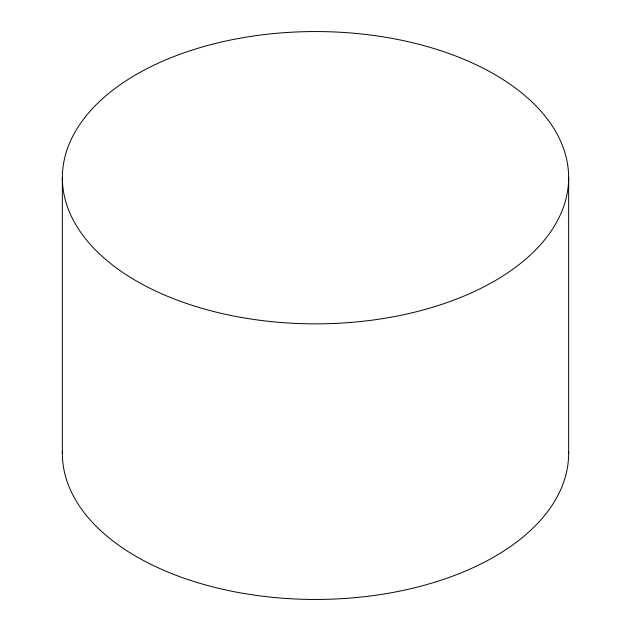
<?xml version="1.0" encoding="UTF-8"?>
<svg xmlns="http://www.w3.org/2000/svg" width="631" height="631" viewBox="0 0 631 631"><rect width="100%" height="100%" fill="white"/><g stroke="black" fill="none" stroke-linecap="round" stroke-linejoin="round"><path stroke-width="0.95" d="M568.649 177.705A253.149 146.155 0 0 1 188.929 304.276A253.149 146.155 0 0 1 188.929 51.135A253.149 146.155 0 0 1 568.649 177.705L568.649 453.295M62.351 177.705L62.351 453.295M568.626 451.402A253.149 146.155 0 0 1 315.5 599.45A253.149 146.155 0 0 1 62.374 451.402"/></g></svg>
